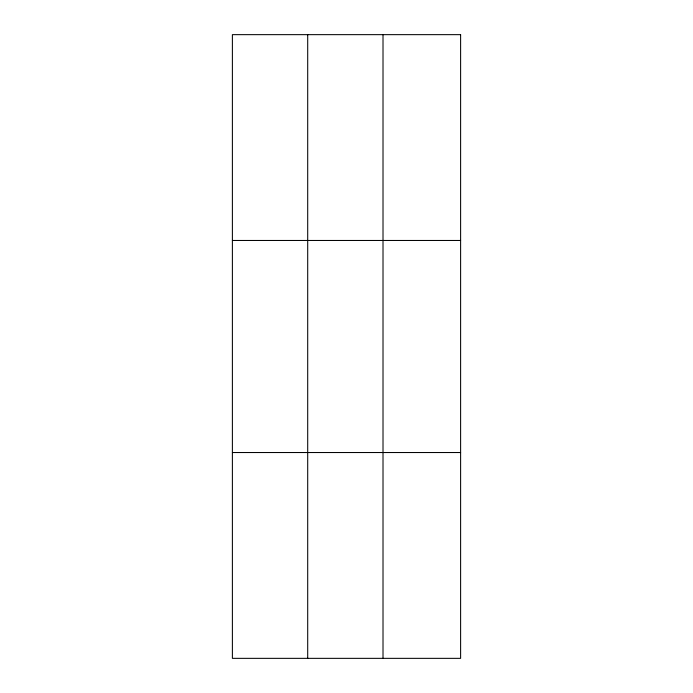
<?xml version="1.0" encoding="UTF-8"?>
<svg xmlns="http://www.w3.org/2000/svg" width="693" height="693" viewBox="0 0 693 693"><rect width="100%" height="100%" fill="white"/><g stroke="black" fill="none" stroke-linecap="round" stroke-linejoin="round"><path stroke-width="1.04" d="M307.701 658.35L307.701 34.65M232.389 240.471L460.611 240.471M232.389 452.529L460.611 452.529M383.012 34.65L383.012 658.35M460.611 34.65L460.611 658.35L232.389 658.35L232.389 34.65L460.611 34.65"/></g></svg>
